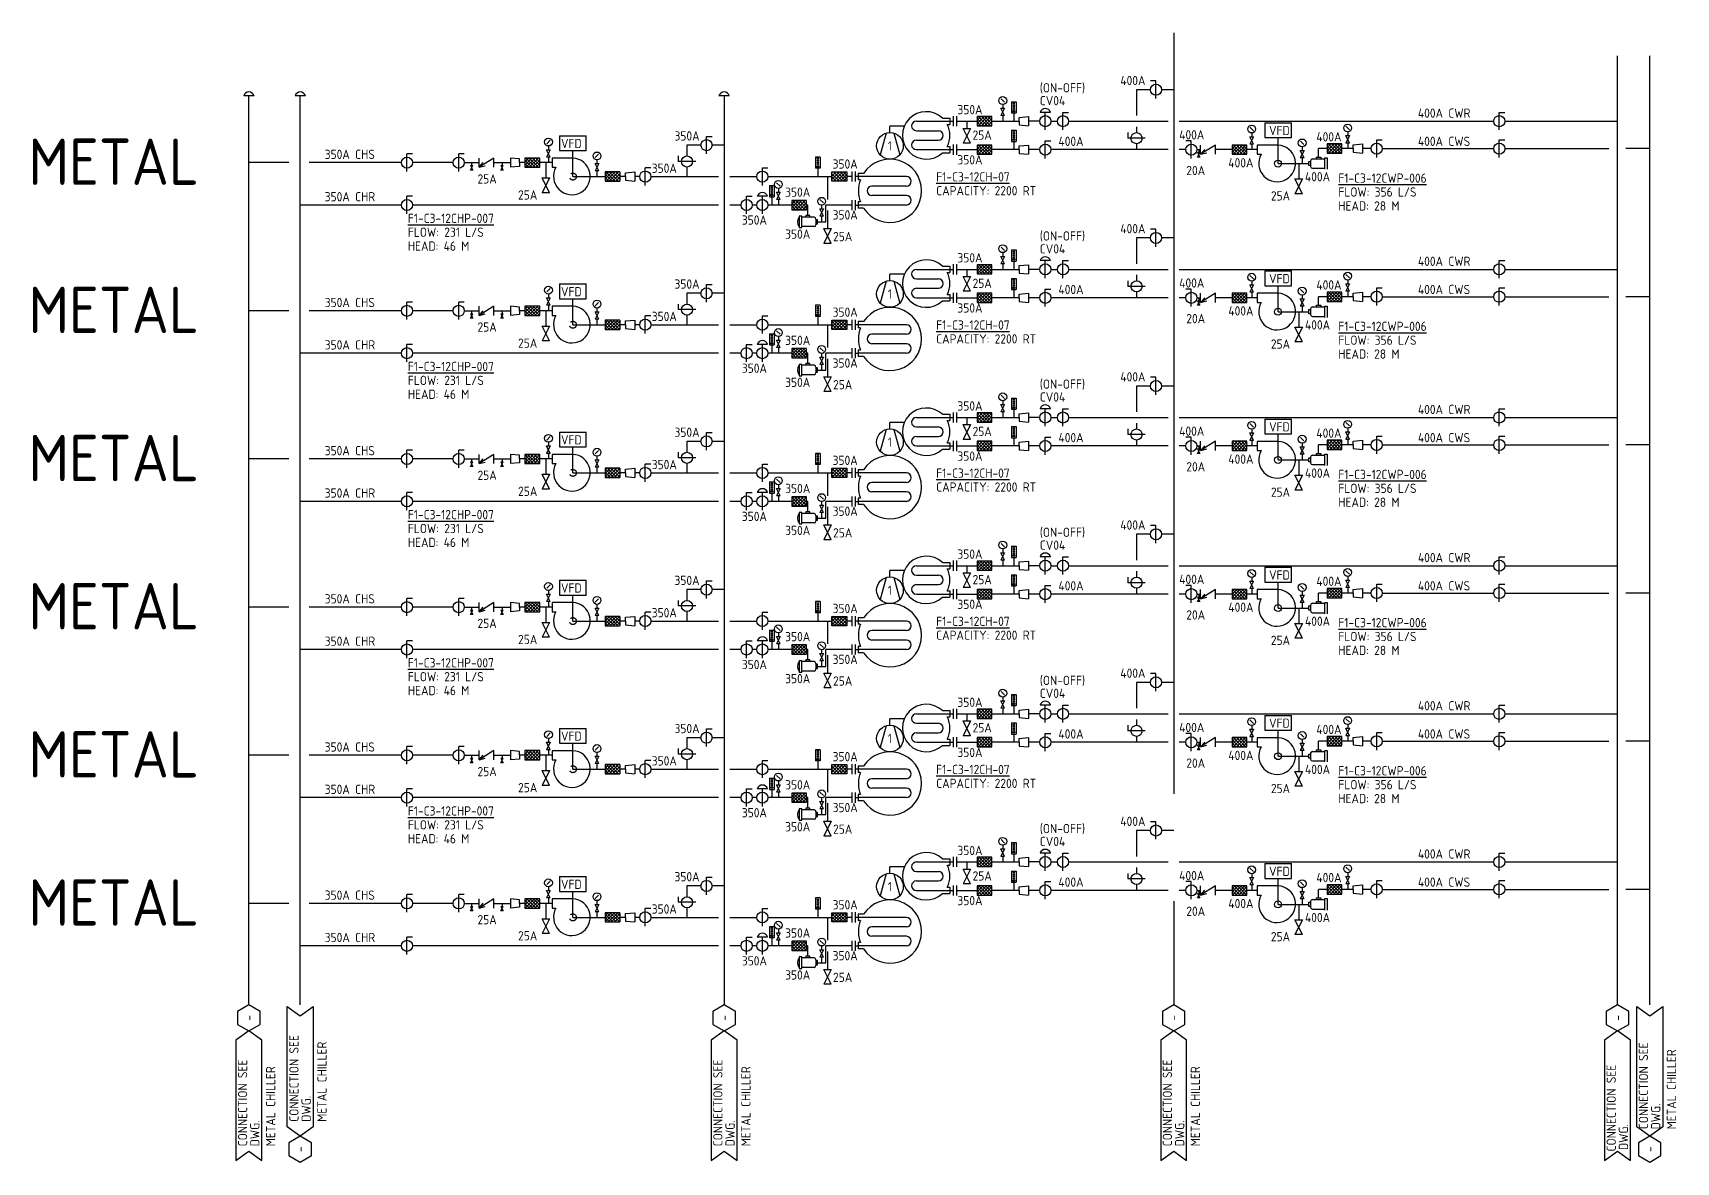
# Model space of a CAD drawing. Header units: millimetres. Extents: x 94 to 1762, y -982 to 1408.
# Drawn here: x 1318.5 to 1762.3, y 1001.8 to 1306.7 of the extents above; entities that cross this region are included whole.
import ezdxf
from ezdxf.enums import TextEntityAlignment as Align

# ---------------------------------------------------------------- set-up
doc = ezdxf.new("R2010")
doc.units = ezdxf.units.MM
doc.header["$LTSCALE"] = 10
doc.linetypes.add('HIDDEN', pattern=[0.375, 0.25, -0.125])
for name, color, linetype in [('DETL-TXT', 4, 'Continuous'), ('M-CWTR-9PIPE-R', 110, 'Continuous'), ('M-CWTR-9PIPE-S', 200, 'Continuous'), ('M-CWTR-COND', 6, 'Continuous'), ('M-CWTR-PIPE-R', 110, 'Continuous'), ('M-CWTR-PIPE-S', 130, 'Continuous'), ('M-CWTR-TEXT', 3, 'Continuous'), ('M-CWTR-TEXT-CO', 3, 'Continuous'), ('M-CWTR-TEXT-eq', 4, 'Continuous'), ('M-CWTR-VAVE', 2, 'Continuous'), ('M-EQ-FUTURE', 15, 'Continuous'), ('M-HVAC-EQPM', 22, 'Continuous'), ('M-HVAC-EQPM-P2', 22, 'HIDDEN'), ('MD-20210222-01', 6, 'Continuous')]:
    doc.layers.add(name, color=color, linetype=linetype)
doc.styles.add('AA-TXT', font='isocp.shx', dxfattribs={"width": 0.8, "bigfont": 'chineset.shx'})

# ---------------------------------------------------------------- blocks, each defined once
blk = doc.blocks.new('A$Ce59ff46e')
at = {"layer": 'M-CWTR-VAVE'}
h = blk.add_hatch(dxfattribs=at)
h.set_pattern_fill('ANSI37', color=256, scale=5, style=0)
h.set_pattern_definition([(135, (745.02374, 158.5319), (0.4419417, 0.4419417), []), (45, (745.02374, 158.5319), (0.4419417, -0.4419417), [])])
h.paths.add_polyline_path([(492.98, 514.49), (488.98, 514.49), (488.98, 511.98), (492.98, 511.98)])
h = blk.add_hatch(dxfattribs=at)
h.set_pattern_fill('ANSI37', color=256, scale=5, style=0)
h.set_pattern_definition([(135, (745.02374, 150.8435), (0.4419417, 0.4419417), []), (45, (745.02374, 150.8435), (0.4419417, -0.4419417), [])])
h.paths.add_polyline_path([(492.98, 506.8), (488.98, 506.8), (488.98, 504.29), (492.98, 504.29)])
h = blk.add_hatch(dxfattribs=at)
h.set_pattern_fill('ANSI37', color=256, scale=5, style=0)
h.set_pattern_definition([(135, (813.9164, 150.8435), (0.4419417, 0.4419417), []), (45, (813.9164, 150.8435), (0.4419417, -0.4419417), [])])
h.paths.add_polyline_path([(561.87, 506.8), (557.87, 506.8), (557.87, 504.29), (561.87, 504.29)])
h = blk.add_hatch(dxfattribs=at)
h.set_pattern_fill('ANSI37', color=256, scale=5, style=0)
h.set_pattern_definition([(135, (839.5573, 151.1248), (0.4419417, 0.4419417), []), (45, (839.5573, 151.1248), (0.4419417, -0.4419417), [])])
h.paths.add_polyline_path([(587.51, 507.08), (583.51, 507.08), (583.51, 504.57), (587.51, 504.57)])
h = blk.add_hatch(dxfattribs=at)
h.set_pattern_fill('ANSI37', color=256, scale=5, style=0)
h.set_pattern_definition([(135, (622.91065, 147.33355), (0.4419417, 0.4419417), []), (45, (622.91065, 147.33355), (0.4419417, -0.4419417), [])])
h.paths.add_polyline_path([(370.86, 503.29), (366.86, 503.29), (366.86, 500.78), (370.86, 500.78)])
h = blk.add_hatch(dxfattribs=at)
h.set_pattern_fill('ANSI37', color=256, scale=5, style=0)
h.set_pattern_definition([(135, (644.53096, 143.5823), (0.4419417, 0.4419417), []), (45, (644.53096, 143.5823), (0.4419417, -0.4419417), [])])
h.paths.add_polyline_path([(392.49, 499.54), (388.49, 499.54), (388.49, 497.03), (392.49, 497.03)])
h = blk.add_hatch(dxfattribs=at)
h.set_pattern_fill('ANSI37', color=256, scale=5, style=0)
h.set_pattern_definition([(45, (197.7305, 143.5823), (-0.4419417, 0.4419417), []), (135, (197.7305, 143.5823), (-0.4419417, -0.4419417), [])])
h.paths.add_polyline_path([(449.78, 499.54), (453.78, 499.54), (453.78, 497.03), (449.78, 497.03)])
h = blk.add_hatch(dxfattribs=at)
h.set_pattern_fill('ANSI37', color=256, scale=5, style=0)
h.set_pattern_definition([(135, (694.94436, 135.8939), (0.4419417, 0.4419417), []), (45, (694.94436, 135.8939), (0.4419417, -0.4419417), [])])
h.paths.add_polyline_path([(442.9, 491.85), (438.9, 491.85), (438.9, 489.34), (442.9, 489.34)])
at = {"layer": 'M-CWTR-9PIPE-R'}
for p, q in [((333.49, 490.6), (306.17, 490.6)), ((419.16, 490.6), (336.49, 490.6)), ((425.22, 490.6), (422.16, 490.6)), ((429.49, 490.6), (428.22, 490.6)), ((438.9, 490.6), (432.49, 490.6)), ((443.27, 490.6), (442.9, 490.6)), ((443.27, 487.78), (443.27, 490.6)), ((455.28, 490.6), (448.08, 490.6)), ((448.08, 486.04), (448.08, 490.6)), ((445.91, 486.04), (448.08, 486.04))]:
    blk.add_line(p, q, dxfattribs=at)
at = {"layer": 'M-CWTR-9PIPE-S'}
for p, q in [((410.62, 506.77), (410.62, 503.85)), ((414.4, 506.77), (410.62, 506.77)), ((420.66, 506.77), (417.4, 506.77)), ((303.09, 502.04), (292.3, 502.04)), ((333.49, 502.04), (308.58, 502.04)), ((347.49, 502.04), (336.49, 502.04)), ((350.49, 502.04), (354.46, 502.04)), ((358.46, 502.04), (362.92, 502.04)), ((366.86, 502.04), (365.43, 502.04)), ((374.17, 502.04), (370.86, 502.04)), ((372.52, 502.04), (372.52, 497.9)), ((379.81, 498.28), (388.49, 498.28)), ((394.03, 498.28), (392.49, 498.28)), ((397.85, 498.28), (396.54, 498.28)), ((400.85, 498.28), (419.16, 498.28)), ((410.62, 500.85), (410.62, 498.28)), ((422.16, 498.28), (429.49, 498.28)), ((432.49, 498.28), (449.78, 498.28)), ((448.56, 498.28), (448.56, 492.1)), ((455.28, 498.28), (453.78, 498.28)), ((448.56, 489.1), (448.56, 484.23))]:
    blk.add_line(p, q, dxfattribs=at)
at = {"layer": 'M-CWTR-COND'}
blk.add_line((548.32, 505.55), (549.34, 505.55), dxfattribs=at)
at = {"layer": 'M-CWTR-PIPE-R'}
for p, q in [((483.47, 513.23), (488.98, 513.23)), ((486.23, 513.23), (486.23, 511.3)), ((492.98, 513.23), (500.34, 513.23)), ((505.89, 513.23), (502.84, 513.23)), ((508.89, 513.23), (510.66, 513.23)), ((513.66, 513.23), (540.57, 513.23)), ((543.57, 513.23), (628.49, 513.23)), ((631.49, 513.23), (661.94, 513.23))]:
    blk.add_line(p, q, dxfattribs=at)
at = {"layer": 'M-CWTR-PIPE-S'}
for p, q in [((532.03, 521.72), (532.03, 514.73)), ((535.78, 521.72), (532.03, 521.72)), ((542.07, 521.72), (538.78, 521.72)), ((532.03, 511.73), (532.03, 510.14)), ((532.03, 507.14), (532.03, 505.55)), ((483.47, 505.55), (488.98, 505.55)), ((500.34, 505.55), (492.98, 505.55)), ((505.89, 505.55), (502.84, 505.55)), ((540.57, 505.55), (508.89, 505.55)), ((545.32, 505.55), (543.57, 505.55)), ((548.32, 505.55), (549.34, 505.55)), ((548.83, 505.55), (548.83, 504.74)), ((557.87, 505.55), (553.34, 505.55)), ((564.64, 505.55), (561.87, 505.55)), ((570.27, 501.79), (578.58, 501.79)), ((575.83, 501.79), (575.83, 497.65)), ((581.21, 503.53), (581.21, 505.83)), ((583.51, 505.83), (581.21, 505.83)), ((590.55, 505.83), (587.51, 505.83)), ((595.4, 505.83), (593.06, 505.83)), ((598.4, 505.83), (628.49, 505.83)), ((631.49, 505.83), (659.62, 505.83)), ((670.65, 505.83), (664.17, 505.83))]:
    blk.add_line(p, q, dxfattribs=at)
at = {"layer": 'M-CWTR-VAVE'}
for p, q in [((537.28, 524.09), (535.78, 524.09)), ((537.28, 519.35), (537.28, 524.09)), ((496.37, 518.34), (495.45, 519.26)), ((496.37, 518.34), (495.45, 519.26)), ((496.41, 516.74), (495.41, 514.74)), ((496.41, 514.74), (495.41, 516.74)), ((495.41, 516.74), (496.41, 516.74)), ((495.91, 517.74), (495.91, 516.74)), ((495.91, 517.74), (495.91, 516.74)), ((498.28, 518.48), (499.54, 518.48)), ((498.28, 518.48), (499.54, 518.48)), ((498.28, 518.48), (498.28, 515.46)), ((498.28, 518.48), (498.28, 515.46)), ((498.28, 518.48), (499.54, 518.48)), ((498.28, 518.48), (499.54, 518.48)), ((498.28, 518.48), (498.28, 515.46)), ((498.28, 518.48), (498.28, 515.46)), ((498.28, 515.46), (499.54, 515.46)), ((498.28, 515.46), (499.54, 515.46)), ((498.66, 518.07), (499.16, 518.07)), ((498.66, 518.07), (499.16, 518.07)), ((498.66, 518.07), (499.16, 518.07)), ((498.66, 518.07), (499.16, 518.07)), ((498.66, 517.57), (499.16, 517.57)), ((498.66, 517.57), (499.16, 517.57)), ((498.66, 517.57), (499.16, 517.57)), ((498.66, 517.57), (499.16, 517.57)), ((498.66, 517.07), (499.16, 517.07)), ((498.66, 517.07), (499.16, 517.07)), ((498.66, 517.07), (499.16, 517.07)), ((498.66, 517.07), (499.16, 517.07)), ((498.66, 516.56), (499.16, 516.56)), ((498.66, 516.56), (499.16, 516.56)), ((498.91, 518.22), (498.91, 516.15)), ((498.91, 518.22), (498.91, 516.15)), ((498.91, 518.22), (498.91, 516.15)), ((498.91, 518.22), (498.91, 516.15)), ((498.91, 515.46), (498.91, 513.23)), ((498.91, 515.46), (498.91, 513.23)), ((499.54, 518.48), (499.54, 515.46)), ((499.54, 518.48), (499.54, 515.46)), ((499.54, 518.48), (499.54, 515.46)), ((499.54, 518.48), (499.54, 515.46)), ((508.78, 515.6), (505.99, 515.6)), ((507.39, 510.86), (507.39, 515.6)), ((512.16, 515.6), (513.66, 515.6)), ((512.16, 510.86), (512.16, 515.6)), ((629.99, 515.6), (631.49, 515.6)), ((629.99, 510.86), (629.99, 515.6)), ((487.23, 511.3), (485.23, 507.3)), ((487.23, 507.3), (485.23, 511.3)), ((485.23, 511.3), (487.23, 511.3)), ((492.98, 514.49), (488.98, 514.49)), ((488.98, 514.49), (488.98, 511.98)), ((488.98, 511.98), (492.98, 511.98)), ((492.98, 511.98), (492.98, 514.49)), ((496.41, 514.74), (495.41, 514.74)), ((495.91, 514.74), (495.91, 513.23)), ((498.28, 510.79), (498.28, 507.77)), ((498.28, 510.79), (498.28, 507.77)), ((498.28, 510.79), (499.54, 510.79)), ((498.28, 510.79), (499.54, 510.79)), ((498.66, 510.38), (499.16, 510.38)), ((498.66, 510.38), (499.16, 510.38)), ((498.91, 510.53), (498.91, 508.46)), ((498.91, 510.53), (498.91, 508.46)), ((499.54, 510.79), (499.54, 507.77)), ((499.54, 510.79), (499.54, 507.77)), ((500.34, 514.24), (502.84, 514.49)), ((500.34, 513.23), (500.34, 514.24)), ((500.34, 513.23), (500.34, 512.23)), ((500.34, 512.23), (502.84, 511.98)), ((502.84, 514.49), (502.84, 511.98)), ((563.6, 510.66), (562.68, 511.58)), ((589.52, 510.94), (588.6, 511.86)), ((589.52, 510.94), (588.6, 511.86)), ((372.75, 507.15), (373.67, 508.07)), ((373.21, 506.54), (373.21, 505.54)), ((415.9, 504.4), (415.9, 509.14)), ((415.9, 509.14), (417.4, 509.14)), ((487.23, 507.3), (485.23, 507.3)), ((488.98, 506.8), (488.98, 504.29)), ((492.98, 506.8), (488.98, 506.8)), ((492.98, 504.29), (492.98, 506.8)), ((498.28, 507.77), (499.54, 507.77)), ((498.28, 507.77), (499.54, 507.77)), ((498.66, 509.88), (499.16, 509.88)), ((498.66, 509.88), (499.16, 509.88)), ((498.66, 509.38), (499.16, 509.38)), ((498.66, 509.38), (499.16, 509.38)), ((498.66, 508.88), (499.16, 508.88)), ((498.66, 508.88), (499.16, 508.88)), ((498.91, 507.77), (498.91, 505.55)), ((498.91, 507.77), (498.91, 505.55)), ((500.34, 506.55), (502.84, 506.8)), ((500.34, 505.55), (500.34, 506.55)), ((502.84, 506.8), (502.84, 504.29)), ((507.39, 503.18), (507.39, 507.92)), ((507.39, 507.92), (508.89, 507.92)), ((529.66, 510.14), (529.66, 508.64)), ((534.4, 508.64), (529.66, 508.64)), ((546.82, 507.92), (545.31, 507.92)), ((546.82, 503.18), (546.82, 507.92)), ((549.34, 504.29), (549.34, 506.8)), ((553.34, 506.8), (549.34, 504.29)), ((553.34, 504.29), (553.34, 506.8)), ((557.87, 506.8), (557.87, 504.29)), ((561.87, 506.8), (557.87, 506.8)), ((561.87, 504.29), (561.87, 506.8)), ((562.64, 509.05), (563.64, 509.05)), ((563.64, 507.05), (562.64, 509.05)), ((563.64, 509.05), (562.64, 507.05)), ((563.64, 507.05), (562.64, 507.05)), ((563.14, 510.05), (563.14, 509.05)), ((563.14, 507.05), (563.14, 505.55)), ((577.23, 506.9), (576.31, 507.82)), ((576.77, 506.3), (576.77, 505.3)), ((587.51, 507.08), (583.51, 507.08)), ((583.51, 507.08), (583.51, 504.57)), ((587.51, 504.57), (587.51, 507.08)), ((589.56, 509.33), (588.56, 507.33)), ((589.56, 507.33), (588.56, 509.33)), ((588.56, 509.33), (589.56, 509.33)), ((589.56, 507.33), (588.56, 507.33)), ((589.06, 510.33), (589.06, 509.33)), ((589.06, 507.33), (589.06, 505.83)), ((590.55, 506.83), (593.06, 507.08)), ((590.55, 505.83), (590.55, 506.83)), ((593.06, 507.08), (593.06, 504.57)), ((596.9, 508.2), (598.4, 508.2)), ((596.9, 503.46), (596.9, 508.2)), ((629.99, 508.2), (631.49, 508.2)), ((629.99, 503.46), (629.99, 508.2)), ((334.99, 499.67), (334.99, 504.41)), ((336.49, 504.41), (334.99, 504.41)), ((348.99, 499.67), (348.99, 504.41)), ((350.49, 504.41), (348.99, 504.41)), ((354.46, 500.78), (354.46, 503.29)), ((358.46, 503.29), (354.46, 500.78)), ((354.46, 500.78), (355.57, 502.07)), ((358.46, 500.78), (358.46, 503.29)), ((362.92, 503.29), (362.92, 500.78)), ((365.43, 503.04), (362.92, 503.29)), ((365.43, 502.04), (365.43, 503.04)), ((365.43, 502.04), (365.43, 501.03)), ((370.86, 503.29), (366.86, 503.29)), ((366.86, 503.29), (366.86, 500.78)), ((370.86, 500.78), (370.86, 503.29)), ((373.71, 505.54), (372.71, 503.54)), ((373.71, 503.54), (372.71, 505.54)), ((372.71, 505.54), (373.71, 505.54)), ((373.71, 503.54), (372.71, 503.54)), ((373.21, 503.54), (373.21, 502.04)), ((386.81, 501.79), (385.81, 499.79)), ((386.81, 499.79), (385.81, 501.79)), ((385.81, 501.79), (386.81, 501.79)), ((385.85, 503.39), (386.77, 504.31)), ((386.31, 502.79), (386.31, 501.79)), ((408.25, 503.86), (408.25, 502.35)), ((412.99, 502.35), (408.25, 502.35)), ((445.35, 503.53), (445.35, 500.51)), ((445.35, 503.53), (445.35, 500.51)), ((446.6, 503.53), (445.35, 503.53)), ((446.6, 503.53), (445.35, 503.53)), ((446.23, 503.12), (445.72, 503.12)), ((446.23, 503.12), (445.72, 503.12)), ((446.23, 502.62), (445.72, 502.62)), ((446.23, 502.62), (445.72, 502.62)), ((446.23, 502.12), (445.72, 502.12)), ((446.23, 502.12), (445.72, 502.12)), ((446.23, 501.62), (445.72, 501.62)), ((446.23, 501.62), (445.72, 501.62)), ((445.97, 503.27), (445.97, 501.2)), ((445.97, 503.27), (445.97, 501.2)), ((446.6, 503.53), (446.6, 500.51)), ((446.6, 503.53), (446.6, 500.51)), ((488.98, 504.29), (492.98, 504.29)), ((488.98, 504.29), (492.98, 504.29)), ((500.34, 505.55), (500.34, 504.54)), ((500.34, 504.54), (502.84, 504.29)), ((548.53, 504.74), (549.13, 504.74)), ((548.53, 503.54), (549.13, 504.74)), ((548.53, 504.74), (549.13, 503.54)), ((549.13, 503.54), (548.53, 503.54)), ((549.34, 504.29), (550.46, 505.58)), ((549.34, 504.29), (550.98, 504.73)), ((557.87, 504.29), (561.87, 504.29)), ((577.27, 505.3), (576.27, 503.3)), ((577.27, 503.3), (576.27, 505.3)), ((576.27, 505.3), (577.27, 505.3)), ((577.27, 503.3), (576.27, 503.3)), ((576.77, 503.3), (576.77, 501.79)), ((578.58, 502.35), (579.04, 502.35)), ((578.58, 501.23), (578.58, 502.35)), ((579.04, 502.57), (579.04, 501.01)), ((579.54, 503.07), (582.89, 503.07)), ((580.65, 503.53), (581.78, 503.53)), ((580.65, 503.07), (580.65, 503.53)), ((581.78, 503.53), (581.78, 503.07)), ((582.89, 500.26), (582.89, 503.33)), ((582.89, 503.33), (583.53, 503.33)), ((583.51, 504.57), (587.51, 504.57)), ((583.53, 503.33), (583.53, 500.26)), ((590.55, 505.83), (590.55, 504.83)), ((590.55, 504.83), (593.06, 504.57)), ((352.17, 501.23), (352.77, 501.23)), ((352.17, 500.03), (352.77, 501.23)), ((352.17, 501.23), (352.77, 500.03)), ((352.77, 500.03), (352.17, 500.03)), ((354.46, 500.78), (356.1, 501.22)), ((360.39, 501.23), (360.99, 501.23)), ((360.39, 500.03), (360.99, 501.23)), ((360.39, 501.23), (360.99, 500.03)), ((360.99, 500.03), (360.39, 500.03)), ((365.43, 501.03), (362.92, 500.78)), ((366.86, 500.78), (370.86, 500.78)), ((373.52, 497.9), (371.52, 493.9)), ((373.52, 493.9), (371.52, 497.9)), ((371.52, 497.9), (373.52, 497.9)), ((386.81, 499.79), (385.81, 499.79)), ((386.31, 499.79), (386.31, 498.28)), ((392.49, 499.54), (388.49, 499.54)), ((388.49, 499.54), (388.49, 497.03)), ((392.49, 499.54), (392.49, 497.03)), ((394.03, 499.29), (396.54, 499.54)), ((394.03, 498.28), (394.03, 499.29)), ((394.03, 498.28), (394.03, 497.28)), ((394.03, 497.28), (396.54, 497.03)), ((396.54, 499.54), (396.54, 497.03)), ((399.35, 495.91), (399.35, 500.65)), ((400.85, 500.65), (399.35, 500.65)), ((430.99, 495.91), (430.99, 500.65)), ((430.99, 500.65), (432.49, 500.65)), ((446.6, 500.51), (445.35, 500.51)), ((446.6, 500.51), (445.35, 500.51)), ((445.97, 500.51), (445.97, 498.28)), ((445.97, 500.51), (445.97, 498.28)), ((449.78, 497.03), (449.78, 499.54)), ((449.78, 499.54), (453.78, 499.54)), ((453.78, 499.54), (453.78, 497.03)), ((576.83, 497.65), (574.83, 493.66)), ((576.83, 493.66), (574.83, 497.65)), ((574.83, 497.65), (576.83, 497.65)), ((579.04, 501.23), (578.58, 501.23)), ((579.54, 500.51), (582.89, 500.51)), ((334.99, 488.23), (334.99, 492.97)), ((336.49, 492.97), (334.99, 492.97)), ((373.52, 493.9), (371.52, 493.9)), ((388.49, 497.03), (392.49, 497.03)), ((426.72, 488.23), (426.72, 492.97)), ((426.72, 492.97), (428.22, 492.97)), ((432.38, 492.97), (429.59, 492.97)), ((430.99, 488.23), (430.99, 492.97)), ((432.93, 495.84), (434.18, 495.84)), ((432.93, 495.84), (434.18, 495.84)), ((432.93, 495.84), (432.93, 492.83)), ((432.93, 492.83), (434.18, 492.83)), ((432.93, 492.83), (434.18, 492.83)), ((433.3, 495.43), (433.8, 495.43)), ((433.3, 495.43), (433.8, 495.43)), ((433.3, 494.93), (433.8, 494.93)), ((433.3, 494.93), (433.8, 494.93)), ((433.3, 494.43), (433.8, 494.43)), ((433.3, 494.43), (433.8, 494.43)), ((433.3, 493.93), (433.8, 493.93)), ((433.3, 493.93), (433.8, 493.93)), ((433.55, 495.58), (433.55, 493.51)), ((433.55, 495.58), (433.55, 493.51)), ((433.55, 492.83), (433.55, 490.6)), ((433.55, 492.83), (433.55, 490.6)), ((434.18, 495.84), (434.18, 492.83)), ((435.8, 494.1), (434.8, 492.1)), ((435.8, 492.1), (434.8, 494.1)), ((434.8, 494.1), (435.8, 494.1)), ((435.76, 495.7), (434.84, 496.62)), ((435.76, 495.7), (434.84, 496.62)), ((435.3, 495.1), (435.3, 494.1)), ((453.78, 497.03), (449.78, 497.03)), ((576.83, 493.66), (574.83, 493.66)), ((435.8, 492.1), (434.8, 492.1)), ((435.3, 492.1), (435.3, 490.6)), ((438.9, 491.85), (438.9, 489.34)), ((442.9, 491.85), (438.9, 491.85)), ((438.9, 489.34), (442.9, 489.34)), ((442.9, 489.34), (442.9, 491.85)), ((447.49, 489.55), (446.49, 487.55)), ((447.49, 487.55), (446.49, 489.55)), ((446.49, 489.55), (447.49, 489.55)), ((447.45, 491.15), (446.53, 492.07)), ((447.45, 491.15), (446.53, 492.07)), ((446.99, 490.55), (446.99, 489.55)), ((441.6, 487.58), (440.95, 487.58)), ((440.95, 487.58), (440.95, 484.51)), ((440.95, 484.51), (441.6, 484.51)), ((441.6, 484.51), (441.6, 487.58)), ((444.95, 487.32), (441.6, 487.32)), ((444.95, 484.76), (441.6, 484.76)), ((443.83, 487.78), (442.71, 487.78)), ((442.71, 487.78), (442.71, 487.32)), ((443.83, 487.32), (443.83, 487.78)), ((445.45, 486.82), (445.45, 485.26)), ((445.91, 486.6), (445.45, 486.6)), ((445.45, 485.48), (445.91, 485.48)), ((445.91, 485.48), (445.91, 486.6)), ((447.49, 487.55), (446.49, 487.55)), ((446.99, 487.55), (446.99, 486.04)), ((449.56, 484.23), (447.56, 480.23)), ((449.56, 480.23), (447.56, 484.23)), ((447.56, 484.23), (449.56, 484.23)), ((449.56, 480.23), (447.56, 480.23))]:
    blk.add_line(p, q, dxfattribs=at)
for centre, radius in [((495.91, 518.8), 1.06), ((495.91, 518.8), 1.06), ((537.28, 521.72), 1.5), ((498.91, 515.92), 0.223), ((498.91, 515.92), 0.223), ((507.39, 513.23), 1.5), ((512.16, 513.23), 1.5), ((563.14, 511.11), 1.06), ((589.06, 511.4), 1.06), ((589.06, 511.4), 1.06), ((629.99, 513.23), 1.5), ((373.21, 507.6), 1.06), ((415.9, 506.77), 1.5), ((498.91, 508.23), 0.223), ((498.91, 508.23), 0.223), ((507.39, 505.55), 1.5), ((532.03, 508.64), 1.5), ((546.82, 505.55), 1.5), ((576.77, 507.36), 1.06), ((596.9, 505.83), 1.5), ((629.99, 505.83), 1.5), ((334.99, 502.04), 1.5), ((348.99, 502.04), 1.5), ((386.31, 503.85), 1.06), ((410.62, 502.35), 1.5), ((399.35, 498.28), 1.5), ((430.99, 498.28), 1.5), ((435.3, 496.16), 1.06), ((435.3, 496.16), 1.06), ((445.97, 500.97), 0.223), ((445.97, 500.97), 0.223), ((433.55, 493.28), 0.223), ((433.55, 493.28), 0.223), ((446.99, 491.61), 1.06), ((446.99, 491.61), 1.06), ((334.99, 490.6), 1.5), ((426.72, 490.6), 1.5), ((430.99, 490.6), 1.5)]:
    blk.add_circle(centre, radius, dxfattribs=at)
for centre, radius, start, end in [((507.39, 515.19), 1.45, 16.4573, 163.5427), ((579.54, 502.57), 0.5, 90, 180), ((579.54, 501.01), 0.5, 180, 270), ((430.99, 492.56), 1.45, 16.4573, 163.5427), ((442.24, 486.04), 1.81, 135, 225), ((444.95, 486.82), 0.5, 0, 90), ((444.95, 485.26), 0.5, 270, 0)]:
    blk.add_arc(centre, radius, start, end, dxfattribs=at)
at = {"layer": 'M-HVAC-EQPM'}
for p, q in [((465.45, 510.19), (465.45, 511.91)), ((469.35, 511.91), (465.45, 511.91)), ((472.57, 513.23), (481.64, 513.23)), ((472.57, 510.67), (478.54, 510.67)), ((479.6, 514.09), (481.64, 514.09)), ((479.6, 514.09), (481.64, 514.09)), ((480.91, 512.38), (481.64, 512.38)), ((480.91, 512.38), (481.64, 512.38)), ((481.64, 514.09), (481.64, 512.38)), ((481.64, 514.09), (481.64, 512.38)), ((481.64, 513.23), (482.59, 513.23)), ((482.59, 511.88), (482.59, 514.59)), ((483.47, 511.88), (483.47, 514.59)), ((566.7, 512.79), (573.85, 512.79)), ((566.7, 512.79), (566.7, 508.79)), ((573.85, 508.79), (573.85, 512.79)), ((376.23, 509.28), (383.38, 509.28)), ((376.23, 509.28), (376.23, 505.28)), ((383.38, 505.28), (383.38, 509.28)), ((464.41, 510.03), (462.83, 504.11)), ((466.48, 510.03), (468.07, 504.11)), ((472.57, 508.11), (478.54, 508.11)), ((480.91, 506.4), (481.64, 506.4)), ((480.91, 506.4), (481.64, 506.4)), ((481.64, 506.4), (481.64, 504.69)), ((481.64, 506.4), (481.64, 504.69)), ((482.59, 504.19), (482.59, 506.9)), ((483.47, 504.19), (483.47, 506.9)), ((564.64, 506.79), (564.64, 504.3)), ((570.27, 506.79), (564.64, 506.79)), ((566.7, 508.79), (573.85, 508.79)), ((570.27, 501.79), (570.27, 508.79)), ((379.81, 503.28), (374.17, 503.28)), ((374.17, 503.28), (374.17, 500.79)), ((376.23, 505.28), (383.38, 505.28)), ((379.81, 498.28), (379.81, 505.28)), ((472.57, 505.55), (481.64, 505.55)), ((479.6, 504.69), (481.64, 504.69)), ((479.6, 504.69), (481.64, 504.69)), ((481.64, 505.55), (482.59, 505.55)), ((564.64, 504.3), (565.69, 504.3)), ((374.17, 500.79), (375.22, 500.79)), ((455.28, 496.93), (455.28, 499.64)), ((456.16, 496.93), (456.16, 499.64)), ((456.85, 498.28), (456.16, 498.28)), ((456.85, 499.14), (456.85, 497.43)), ((456.85, 499.14), (456.85, 497.43)), ((458.31, 499.14), (456.85, 499.14)), ((458.31, 499.14), (456.85, 499.14)), ((469.9, 498.28), (456.85, 498.28)), ((457.44, 497.43), (456.85, 497.43)), ((457.44, 497.43), (456.85, 497.43)), ((469.9, 495.72), (460.56, 495.72)), ((469.9, 493.16), (460.56, 493.16)), ((455.28, 489.24), (455.28, 491.95)), ((456.16, 489.24), (456.16, 491.95)), ((456.16, 490.6), (456.85, 490.6)), ((456.85, 491.45), (456.85, 489.74)), ((456.85, 491.45), (456.85, 489.74)), ((457.44, 491.45), (456.85, 491.45)), ((457.44, 491.45), (456.85, 491.45)), ((469.9, 490.6), (456.85, 490.6)), ((458.31, 489.74), (456.85, 489.74)), ((458.31, 489.74), (456.85, 489.74))]:
    blk.add_line(p, q, dxfattribs=at)
for centre, radius in [((465.45, 506.58), 3.6), ((570.27, 501.79), 0.934)]:
    blk.add_circle(centre, radius, dxfattribs=at)
for centre, radius, start, end in [((475.24, 509.39), 6.41, 47.1666, 312.8334), ((472.57, 511.95), 1.28, 90, 270), ((478.54, 509.39), 1.28, 270, 90), ((475.24, 509.39), 6.41, 332.1819, 27.8181), ((472.57, 506.83), 1.28, 90, 270), ((570, 501.84), 4.96, 150.3127, 86.8785), ((379.54, 498.33), 4.96, 150.3127, 86.8785), ((465.45, 494.44), 8.54, 213.367, 146.633), ((465.45, 494.44), 8.54, 159.5127, 200.4873), ((469.9, 497), 1.28, 270.0002, 90), ((460.56, 494.44), 1.28, 90, 270), ((469.9, 491.88), 1.28, 270.0002, 89.9998)]:
    blk.add_arc(centre, radius, start, end, dxfattribs=at)
at = {"layer": 'M-HVAC-EQPM-P2'}
blk.add_circle((379.81, 498.28), 0.934, dxfattribs=at)
at = {"layer": 'MD-20210222-01'}
for p, q in [((352.47, 502.04), (352.47, 501.23)), ((360.69, 502.04), (360.69, 501.23))]:
    blk.add_line(p, q, dxfattribs=at)
at = {"layer": 'M-CWTR-TEXT', "style": 'AA-TXT'}
for s, height, p in [('400A', 2.5, (527.66, 522.96)), ('CV04', 2.5, (505.91, 517.52)), ('350A', 2.5, (483.66, 515.1)), ('400A CWR', 2.5, (608.03, 514.16)), ('350A', 2.5, (407.25, 508.01)), ('25A', 2.5, (487.76, 508.22)), ('400A', 2.5, (543.56, 508.3)), ('400A', 2.5, (510.95, 506.55)), ('400A', 2.5, (580.61, 507.77)), ('400A CWS', 2.5, (608.03, 506.55)), ('350A CHS', 2.5, (312.79, 503.03)), ('350A', 2.5, (401.11, 499.28)), ('350A', 2.5, (449.96, 500.42)), ('350A', 2.5, (483.66, 501.56)), ('400A', 2.5, (556.83, 500.76)), ('25A', 2.5, (354.05, 496.4)), ('20A', 2.5, (545.48, 498.68)), ('400A', 2.5, (577.53, 496.98)), ('350A CHR', 2.5, (312.79, 491.59)), ('25A', 2.5, (365.01, 492.06)), ('350A', 2.5, (437.14, 492.82)), ('25A', 2.5, (568.32, 491.82)), ('350A', 2.5, (449.96, 486.68)), ('350A', 2.5, (425.44, 485.29)), ('350A', 2.5, (437.14, 481.49)), ('400A SUCTION DIFF', 0.0025, (444.94, 487.35)), ('25A', 2.5, (450.08, 480.84))]:
    blk.add_text(s, height=height, dxfattribs=at).set_placement(p)
for p in [(352.18, 500.03), (360.4, 500.03)]:
    blk.add_text('25A GATE VALVE', height=0.00075, rotation=180, dxfattribs=at).set_placement(p)
at = {"layer": 'M-CWTR-TEXT-CO', "style": 'AA-TXT'}
blk.add_text('(ON-OFF)', height=2.5, dxfattribs=at).set_placement((505.91, 521))
at = {"layer": 'M-HVAC-EQPM', "style": 'AA-TXT'}
for p in [(567.84, 509.46), (376.6, 505.95)]:
    blk.add_text('VFD', height=2.5, dxfattribs=at).set_placement(p)
blk.add_text('1', height=2.5, dxfattribs=at).set_placement((465.43, 506.58), align=Align.MIDDLE)

msp = doc.modelspace()

# ---------------------------------------------------------------- linework, layer by layer
at = {"layer": 'DETL-TXT'}
for points in [[(1376.79, 1037.25), (1379.82, 1039), (1379.82, 1042.5), (1376.79, 1044.25), (1373.76, 1042.5), (1373.76, 1039)], [(1505.15, 1037.25), (1508.18, 1039), (1508.18, 1042.5), (1505.15, 1044.25), (1502.12, 1042.5), (1502.12, 1039)], [(1626.56, 1037.25), (1629.59, 1039), (1629.59, 1042.5), (1626.56, 1044.25), (1623.52, 1042.5), (1623.52, 1039)], [(1746.43, 1037.25), (1749.46, 1039), (1749.46, 1042.5), (1746.43, 1044.25), (1743.4, 1042.5), (1743.4, 1039)], [(1390.66, 1001.8), (1393.69, 1003.55), (1393.69, 1007.05), (1390.66, 1008.8), (1387.62, 1007.05), (1387.62, 1003.55)], [(1755.14, 1001.8), (1758.17, 1003.55), (1758.17, 1007.05), (1755.14, 1008.8), (1752.11, 1007.05), (1752.11, 1003.55)]]:
    msp.add_lwpolyline(points, close=True, dxfattribs=at)
for points in [[(1390.66, 1008.8), (1387.16, 1011.3), (1387.16, 1043.8), (1390.66, 1041.3), (1394.16, 1043.8), (1394.16, 1011.3), (1390.66, 1008.8)], [(1755.14, 1008.8), (1751.64, 1011.3), (1751.64, 1043.8), (1755.14, 1041.3), (1758.64, 1043.8), (1758.64, 1011.3), (1755.14, 1008.8)], [(1376.79, 1037.25), (1373.29, 1034.75), (1373.29, 1002.25), (1376.79, 1004.75), (1380.29, 1002.25), (1380.29, 1034.75), (1376.79, 1037.25)], [(1505.15, 1037.25), (1501.65, 1034.75), (1501.65, 1002.25), (1505.15, 1004.75), (1508.65, 1002.25), (1508.65, 1034.75), (1505.15, 1037.25)], [(1626.56, 1037.25), (1623.06, 1034.75), (1623.06, 1002.25), (1626.56, 1004.75), (1630.06, 1002.25), (1630.06, 1034.75), (1626.56, 1037.25)], [(1746.43, 1037.25), (1742.93, 1034.75), (1742.93, 1002.25), (1746.43, 1004.75), (1749.93, 1002.25), (1749.93, 1034.75), (1746.43, 1037.25)]]:
    msp.add_lwpolyline(points, dxfattribs=at)
at = {"layer": 'M-CWTR-9PIPE-R'}
for p, q in [((1392.05, 1289.69), (1389.26, 1289.69)), ((1390.66, 1044.25), (1390.66, 1289.69))]:
    msp.add_line(p, q, dxfattribs=at)
msp.add_arc((1390.66, 1289.28), 1.45, 16.4573, 163.5427, dxfattribs=at)
at = {"layer": 'M-CWTR-9PIPE-S'}
for p, q in [((1378.18, 1289.69), (1375.4, 1289.69)), ((1376.79, 1044.25), (1376.79, 1289.69)), ((1506.54, 1289.69), (1503.75, 1289.69)), ((1505.15, 1289.69), (1505.15, 1044.25))]:
    msp.add_line(p, q, dxfattribs=at)
for centre in [(1376.79, 1289.28), (1505.15, 1289.28)]:
    msp.add_arc(centre, 1.45, 16.4573, 163.5427, dxfattribs=at)
at = {"layer": 'M-CWTR-PIPE-R'}
msp.add_line((1746.43, 1044.25), (1746.43, 1300.48), dxfattribs=at)
at = {"layer": 'M-CWTR-PIPE-S'}
for p, q in [((1626.56, 1306.68), (1626.56, 1101.21)), ((1755.14, 1044.25), (1755.14, 1300.48)), ((1626.56, 1072.24), (1626.56, 1044.25))]:
    msp.add_line(p, q, dxfattribs=at)

# ---------------------------------------------------------------- block references
at = {"layer": 'M-EQ-FUTURE'}
for p in [(1084.49, 769.6), (1084.49, 729.6), (1084.49, 689.6), (1084.49, 649.6), (1084.49, 609.6), (1084.49, 569.6)]:
    msp.add_blockref('A$Ce59ff46e', p, dxfattribs=at)

# ---------------------------------------------------------------- texts
at = {"layer": 'DETL-TXT', "style": 'AA-TXT'}
for p in [(1376.79, 1040.75), (1505.15, 1040.75), (1626.56, 1040.75), (1746.43, 1040.75), (1390.66, 1005.3), (1755.14, 1005.3)]:
    msp.add_text('-', height=2.5, rotation=90, dxfattribs=at).set_placement(p, align=Align.MIDDLE)
for s, p in [('CONNECTION SEE', (1390.21, 1012.7)), ('METAL CHILLER', (1397.77, 1012.7)), ('CONNECTION SEE', (1754.69, 1010.7)), ('METAL CHILLER', (1762.25, 1010.64)), ('CONNECTION SEE', (1376.34, 1006.07)), ('METAL CHILLER', (1383.91, 1006.07)), ('CONNECTION SEE', (1504.7, 1006.07)), ('METAL CHILLER', (1512.27, 1006.07)), ('CONNECTION SEE', (1626.11, 1006.07)), ('METAL CHILLER', (1633.67, 1006.07)), ('CONNECTION SEE', (1745.98, 1004.68)), ('DWG. ', (1393.51, 1012.7)), ('DWG. ', (1757.99, 1010.64)), ('DWG. ', (1379.64, 1006.07)), ('DWG.', (1508, 1006.07)), ('DWG. ', (1629.41, 1006.07)), ('DWG. ', (1749.28, 1005.07))]:
    msp.add_text(s, height=2.5, rotation=90, dxfattribs=at).set_placement(p)
at = {"layer": 'M-CWTR-TEXT', "style": 'AA-TXT'}
for s, height, p in [('METAL', 12.5, (1317.25, 1265.64)), ('CAPACITY: 2200 RT', 2.5, (1562.42, 1262.81)), ('FLOW: 356 L/S', 2.5, (1671.03, 1262.46)), ('HEAD: 28 M', 2.5, (1671.03, 1258.71)), ('FLOW: 231 L/S', 2.5, (1419.73, 1251.61)), ('HEAD: 46 M', 2.5, (1419.73, 1247.86)), ('METAL', 12.5, (1317.25, 1225.64)), ('CAPACITY: 2200 RT', 2.5, (1562.42, 1222.81)), ('FLOW: 356 L/S', 2.5, (1671.03, 1222.46)), ('HEAD: 28 M', 2.5, (1671.03, 1218.71)), ('FLOW: 231 L/S', 2.5, (1419.73, 1211.61)), ('HEAD: 46 M', 2.5, (1419.73, 1207.86)), ('METAL', 12.5, (1317.25, 1185.64)), ('CAPACITY: 2200 RT', 2.5, (1562.42, 1182.81)), ('FLOW: 356 L/S', 2.5, (1671.03, 1182.46)), ('HEAD: 28 M', 2.5, (1671.03, 1178.71)), ('FLOW: 231 L/S', 2.5, (1419.73, 1171.61)), ('HEAD: 46 M', 2.5, (1419.73, 1167.86)), ('METAL', 12.5, (1317.25, 1145.64)), ('CAPACITY: 2200 RT', 2.5, (1562.42, 1142.81)), ('FLOW: 356 L/S', 2.5, (1671.03, 1142.46)), ('HEAD: 28 M', 2.5, (1671.03, 1138.71)), ('FLOW: 231 L/S', 2.5, (1419.73, 1131.61)), ('HEAD: 46 M', 2.5, (1419.73, 1127.86)), ('METAL', 12.5, (1317.25, 1105.64)), ('CAPACITY: 2200 RT', 2.5, (1562.42, 1102.81)), ('FLOW: 356 L/S', 2.5, (1671.03, 1102.46)), ('HEAD: 28 M', 2.5, (1671.03, 1098.71)), ('FLOW: 231 L/S', 2.5, (1419.73, 1091.61)), ('HEAD: 46 M', 2.5, (1419.73, 1087.86)), ('METAL', 12.5, (1317.25, 1065.64))]:
    msp.add_text(s, height=height, dxfattribs=at).set_placement(p)
at = {"layer": 'M-CWTR-TEXT-eq', "style": 'AA-TXT'}
for s, p in [('%%UF1-C3-12CH-07', (1562.42, 1266.56)), ('%%UF1-C3-12CWP-006', (1671.03, 1266.21)), ('%%UF1-C3-12CHP-007', (1419.73, 1255.36)), ('%%UF1-C3-12CH-07', (1562.42, 1226.56)), ('%%UF1-C3-12CWP-006', (1671.03, 1226.21)), ('%%UF1-C3-12CHP-007', (1419.73, 1215.36)), ('%%UF1-C3-12CH-07', (1562.42, 1186.56)), ('%%UF1-C3-12CWP-006', (1671.03, 1186.21)), ('%%UF1-C3-12CHP-007', (1419.73, 1175.36)), ('%%UF1-C3-12CH-07', (1562.42, 1146.56)), ('%%UF1-C3-12CWP-006', (1671.03, 1146.21)), ('%%UF1-C3-12CHP-007', (1419.73, 1135.36)), ('%%UF1-C3-12CH-07', (1562.42, 1106.56)), ('%%UF1-C3-12CWP-006', (1671.03, 1106.21)), ('%%UF1-C3-12CHP-007', (1419.73, 1095.36))]:
    msp.add_text(s, height=2.5, dxfattribs=at).set_placement(p)

doc.saveas('drawing.dxf')
